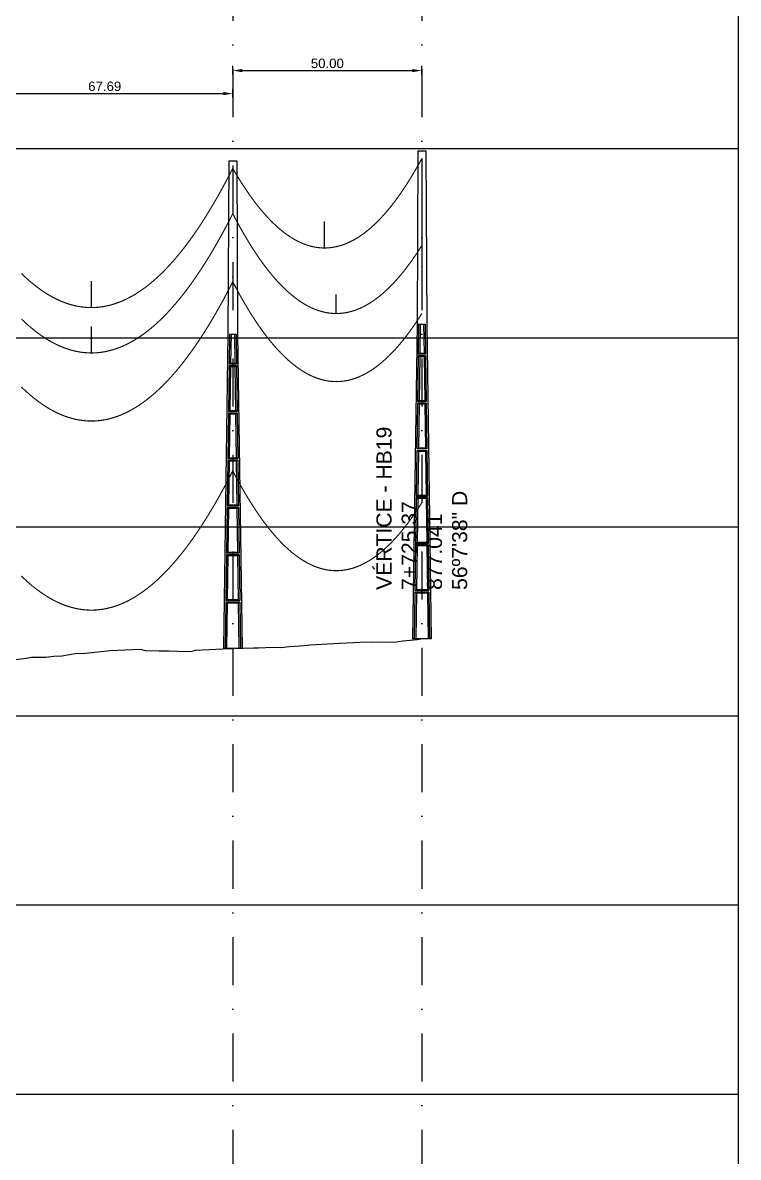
# Model space of a CAD drawing. Header units: metres. Extents: x -121 to 9872, y 3505 to 10721.
# Drawn here: x 7638.6 to 7827.8, y 6110.2 to 6410.3 of the extents above; entities that cross this region are included whole.
import ezdxf

# ---------------------------------------------------------------- set-up
doc = ezdxf.new("R2010")
doc.units = ezdxf.units.M
doc.header["$PDMODE"] = 2
doc.linetypes.add('DASHDOT', pattern=[25.4, 12.7, -6.35, 0, -6.35])
doc.linetypes.add('DASHED', pattern=[0.75, 0.5, -0.25])
for name, color, linetype in [('C-ROAD-PROF', 2, 'DASHED'), ('CON-EOL- FO', 101, 'Continuous'), ('CON-EOL- PROJEÇÃO', 22, 'Continuous'), ('CON-EOL-CA ARBUTUS', 144, 'Continuous'), ('cotas', 7, 'Continuous'), ('GRID', 253, 'Continuous'), ('Perfil - Caixa', 251, 'Continuous'), ('Perfil - Texto Geral', 7, 'Continuous'), ('POSTE DT', 7, 'Continuous')]:
    doc.layers.add(name, color=color, linetype=linetype)
doc.styles.add('Arial', font='arial.ttf')
doc.styles.get("Standard").update_dxf_attribs({"font": 'arial.ttf'})
doc.dimstyles.new('ISO-25', dxfattribs={"dimtxt": 2.5, "dimasz": 2.5, "dimexe": 1.25, "dimexo": 0.625, "dimtad": 1, "dimzin": 1, "dimtxsty": 'Standard', "dimcen": 2.5, "dimaunit": 1, "dimadec": 3, "dimazin": 3, "dimtfac": 1, "dimtmove": 0, "dimatfit": 3, "dimfxlon": 1, "dimarcsym": 0})

# ---------------------------------------------------------------- blocks, each defined once
blk = doc.blocks.new('*U10')
at = {"layer": 'POSTE DT', "extrusion": (0, 1, 0)}
for p, q in [((-3.31, 406.59), (-4.05, 262)), ((-3.31, 406.59), (3.31, 406.59)), ((3.31, 406.59), (4.06, 262)), ((-4.05, 262), (-7.72, 0)), ((-4.05, 262), (-4.05, 262)), ((-2.73, 262), (-3.08, 237.05)), ((-2.73, 262), (2.75, 262)), ((-1.42, 262), (-1.77, 237.57)), ((1.43, 262), (1.77, 237.57)), ((2.75, 262), (3.1, 237.05)), ((4.06, 262), (7.72, 0)), ((3.1, 237.05), (-3.08, 237.05)), ((-3.1, 235.74), (-3.63, 197.65)), ((3.11, 235.73), (-3.1, 235.74)), ((-1.8, 235.21), (-2.32, 198.19)), ((1.8, 235.21), (2.32, 198.19)), ((3.11, 235.73), (3.65, 197.65)), ((-3.65, 196.34), (-4.19, 158.25)), ((-2.35, 195.8), (-2.87, 158.8)), ((2.35, 195.8), (2.87, 158.8)), ((3.66, 196.34), (4.2, 158.25)), ((-4.21, 156.94), (-4.74, 118.85)), ((-2.9, 156.39), (-3.42, 119.41)), ((2.91, 156.39), (3.42, 119.41)), ((4.21, 156.94), (4.75, 118.85)), ((-4.76, 117.54), (-5.29, 79.45)), ((4.77, 117.54), (-4.76, 117.54)), ((4.75, 118.85), (-4.74, 118.85)), ((-3.46, 116.98), (-3.97, 80.02)), ((3.46, 116.98), (3.98, 80.02)), ((4.77, 117.54), (5.3, 79.45)), ((-5.31, 78.14), (-5.85, 40.06)), ((5.32, 78.14), (-5.31, 78.14)), ((5.3, 79.45), (-5.29, 79.45)), ((-4.01, 77.57), (-4.53, 40.63)), ((4.01, 77.57), (4.53, 40.63)), ((5.32, 78.14), (5.85, 40.06)), ((-5.86, 38.74), (-6.41, 0)), ((5.87, 38.74), (-5.86, 38.74)), ((5.85, 40.06), (-5.85, 40.06)), ((-4.56, 38.17), (-5.1, 0)), ((4.56, 38.17), (5.1, 0)), ((5.87, 38.74), (6.41, 0)), ((-6.41, 0), (-7.72, 0)), ((-5.1, 0), (-6.41, 0)), ((5.1, 0), (-5.1, 0)), ((6.41, 0), (5.1, 0)), ((7.72, 0), (6.41, 0))]:
    blk.add_line(p, q, dxfattribs=at)
at = {"layer": 'POSTE DT', "ltscale": 3}
for points in [[(-3.65, 196.34), (3.66, 196.34)], [(-3.63, 197.65), (3.65, 197.65)], [(-4.21, 156.94), (4.21, 156.94)], [(4.2, 158.25), (-4.19, 158.25)]]:
    blk.add_lwpolyline(points, dxfattribs=at)
at = {"layer": 'POSTE DT'}
for points, knots in [([(0.25, 309.94), (0.25, 309.93), (0.25, 309.93), (0.25, 309.92), (0.25, 309.91), (0.25, 309.9), (0.25, 309.89), (0.24, 309.85), (0.22, 309.82), (0.19, 309.77), (0.16, 309.74), (0.11, 309.71), (0.08, 309.7), (0.01, 309.68), (-0.02, 309.68), (-0.08, 309.7), (-0.11, 309.71), (-0.16, 309.74), (-0.18, 309.76), (-0.21, 309.8), (-0.22, 309.82), (-0.24, 309.85), (-0.24, 309.87), (-0.25, 309.89), (-0.25, 309.9), (-0.25, 309.92), (-0.25, 309.92), (-0.25, 309.93), (-0.25, 309.94), (-0.25, 309.95), (-0.25, 309.95), (-0.25, 309.96), (-0.25, 309.97), (-0.24, 310), (-0.23, 310.02), (-0.21, 310.07), (-0.2, 310.09), (-0.15, 310.14), (-0.13, 310.15), (-0.07, 310.18), (-0.03, 310.19), (0.03, 310.19), (0.06, 310.18), (0.12, 310.16), (0.14, 310.14), (0.18, 310.11), (0.2, 310.09), (0.21, 310.06), (0.22, 310.05), (0.23, 310.04), (0.24, 310.01), (0.24, 309.99), (0.25, 309.97), (0.25, 309.96), (0.25, 309.95), (0.25, 309.94), (0.25, 309.94), (0.25, 309.94), (0.25, 309.94)], [-54.728303, -54.728303, -54.728303, -54.728303, -54.309038, -54.309038, -53.647169, -53.647169, -52.532885, -52.532885, -48.86224, -48.86224, -45.282765, -45.282765, -41.52867, -41.52867, -37.867486, -37.867486, -34.454589, -34.454589, -31.301423, -31.301423, -28.48103, -28.48103, -26.961755, -26.961755, -25.7544, -25.7544, -25.136228, -25.136228, -24.64409, -24.64409, -24.094201, -24.094201, -23.191199, -23.191199, -20.494482, -20.494482, -17.342863, -17.342863, -13.645538, -13.645538, -9.835989, -9.835989, -6.296781, -6.296781, -3.005029, -3.005029, 0, 0, 0, 1.527594, 1.527594, 3.697216, 3.697216, 4.489727, 4.489727, 5.01438, 5.01438, 5.095313, 5.095313, 5.095313, 5.095313]), ([(-1.77, 237.57), (-1.99, 237.49), (-2.21, 237.4), (-2.64, 237.22), (-2.86, 237.14), (-3.08, 237.05)], [0, 0, 0, 0, 56.660495, 56.660495, 113.412826, 113.412826, 113.412826, 113.412826]), ([(1.77, 237.57), (1.18, 237.57), (0.59, 237.57), (-0.59, 237.57), (-1.18, 237.57), (-1.77, 237.57)], [0, 0, 0, 0, 67.306894, 67.306894, 134.614447, 134.614447, 134.614447, 134.614447]), ([(3.1, 237.05), (2.87, 237.14), (2.65, 237.23), (2.21, 237.4), (1.99, 237.49), (1.77, 237.57)], [0, 0, 0, 0, 56.738948, 56.738948, 113.38731, 113.38731, 113.38731, 113.38731]), ([(-3.1, 235.74), (-2.88, 235.65), (-2.67, 235.56), (-2.23, 235.39), (-2.02, 235.3), (-1.8, 235.21)], [0.055576, 0.055576, 0.055576, 0.055576, 56.767409, 56.767409, 113.50757, 113.50757, 113.50757, 113.50757]), ([(-1.8, 235.21), (-1.2, 235.21), (-0.6, 235.21), (0.6, 235.21), (1.2, 235.21), (1.8, 235.21)], [0, 0, 0, 0, 68.567797, 68.567797, 137.136247, 137.136247, 137.136247, 137.136247]), ([(1.8, 235.21), (2.02, 235.3), (2.24, 235.38), (2.68, 235.56), (2.89, 235.65), (3.11, 235.73)], [0, 0, 0, 0, 56.845349, 56.845349, 113.599799, 113.599799, 113.599799, 113.599799]), ([(-3.65, 196.34), (-3.43, 196.25), (-3.22, 196.16), (-2.78, 195.98), (-2.57, 195.89), (-2.35, 195.8)], [0.054307, 0.054307, 0.054307, 0.054307, 63.527131, 63.527131, 127.063246, 127.063246, 127.063246, 127.063246]), ([(-2.32, 198.19), (-2.54, 198.1), (-2.76, 198.01), (-3.2, 197.83), (-3.41, 197.74), (-3.63, 197.65)], [0, 0, 0, 0, 63.412073, 63.412073, 126.777421, 126.777421, 126.777421, 126.777421]), ([(-2.35, 195.8), (-1.57, 195.8), (-0.78, 195.8), (0.79, 195.8), (1.57, 195.8), (2.35, 195.8)], [0, 0, 0, 0, 89.585713, 89.585713, 179.17191, 179.17191, 179.17191, 179.17191]), ([(2.32, 198.19), (1.55, 198.19), (0.77, 198.19), (-0.77, 198.19), (-1.55, 198.19), (-2.32, 198.19)], [0, 0, 0, 0, 88.31008, 88.31008, 176.620652, 176.620652, 176.620652, 176.620652]), ([(3.65, 197.65), (3.43, 197.74), (3.2, 197.83), (2.76, 198.01), (2.54, 198.1), (2.32, 198.19)], [0, 0, 0, 0, 63.488119, 63.488119, 126.880939, 126.880939, 126.880939, 126.880939]), ([(2.35, 195.8), (2.57, 195.89), (2.79, 195.98), (3.23, 196.16), (3.45, 196.25), (3.66, 196.34)], [0, 0, 0, 0, 63.60246, 63.60246, 127.109696, 127.109696, 127.109696, 127.109696]), ([(-4.21, 156.94), (-3.99, 156.85), (-3.77, 156.75), (-3.34, 156.57), (-3.12, 156.48), (-2.9, 156.39)], [0.053423, 0.053423, 0.053423, 0.053423, 70.429742, 70.429742, 140.90167, 140.90167, 140.90167, 140.90167]), ([(-2.87, 158.8), (-3.09, 158.71), (-3.31, 158.62), (-3.75, 158.43), (-3.97, 158.34), (-4.19, 158.25)], [0, 0, 0, 0, 70.301707, 70.301707, 140.590947, 140.590947, 140.590947, 140.590947]), ([(-2.9, 156.39), (-1.94, 156.39), (-0.97, 156.39), (0.97, 156.39), (1.94, 156.39), (2.91, 156.39)], [0, 0, 0, 0, 110.60219, 110.60219, 221.20473, 221.20473, 221.20473, 221.20473]), ([(2.87, 158.8), (1.92, 158.8), (0.96, 158.8), (-0.96, 158.8), (-1.91, 158.8), (-2.87, 158.8)], [0, 0, 0, 0, 109.314454, 109.314454, 218.629264, 218.629264, 218.629264, 218.629264]), ([(4.2, 158.25), (3.98, 158.34), (3.76, 158.44), (3.31, 158.62), (3.09, 158.71), (2.87, 158.8)], [0, 0, 0, 0, 70.379198, 70.379198, 140.659718, 140.659718, 140.659718, 140.659718]), ([(2.91, 156.39), (3.12, 156.48), (3.34, 156.57), (3.78, 156.75), (4, 156.85), (4.21, 156.94)], [0, 0, 0, 0, 70.506649, 70.506649, 140.914701, 140.914701, 140.914701, 140.914701]), ([(-4.76, 117.54), (-4.54, 117.45), (-4.32, 117.35), (-3.89, 117.17), (-3.67, 117.07), (-3.46, 116.98)], [0.052784, 0.052784, 0.052784, 0.052784, 77.438432, 77.438432, 154.950301, 154.950301, 154.950301, 154.950301]), ([(-3.42, 119.41), (-3.64, 119.32), (-3.86, 119.23), (-4.3, 119.04), (-4.52, 118.95), (-4.74, 118.85)], [0, 0, 0, 0, 77.299547, 77.299547, 154.618634, 154.618634, 154.618634, 154.618634]), ([(-3.46, 116.98), (-2.3, 116.98), (-1.15, 116.98), (1.15, 116.98), (2.31, 116.98), (3.46, 116.98)], [0, 0, 0, 0, 131.617604, 131.617604, 263.235447, 263.235447, 263.235447, 263.235447]), ([(3.42, 119.41), (2.28, 119.41), (1.14, 119.41), (-1.14, 119.41), (-2.28, 119.41), (-3.42, 119.41)], [0, 0, 0, 0, 130.319901, 130.319901, 260.640046, 260.640046, 260.640046, 260.640046]), ([(4.75, 118.85), (4.53, 118.95), (4.31, 119.04), (3.87, 119.23), (3.64, 119.32), (3.42, 119.41)], [0, 0, 0, 0, 77.381597, 77.381597, 154.66183, 154.66183, 154.66183, 154.66183]), ([(3.46, 116.98), (3.68, 117.07), (3.89, 117.17), (4.33, 117.35), (4.55, 117.45), (4.77, 117.54)], [0, 0, 0, 0, 77.520013, 77.520013, 154.938747, 154.938747, 154.938747, 154.938747]), ([(-5.31, 78.14), (-5.09, 78.05), (-4.88, 77.95), (-4.44, 77.76), (-4.23, 77.67), (-4.01, 77.57)], [0.052308, 0.052308, 0.052308, 0.052308, 84.527725, 84.527725, 169.158824, 169.158824, 169.158824, 169.158824]), ([(-3.97, 80.02), (-4.19, 79.93), (-4.41, 79.83), (-4.85, 79.64), (-5.07, 79.55), (-5.29, 79.45)], [0, 0, 0, 0, 84.379671, 84.379671, 168.809376, 168.809376, 168.809376, 168.809376]), ([(-4.01, 77.57), (-2.67, 77.57), (-1.34, 77.57), (1.34, 77.57), (2.67, 77.57), (4.01, 77.57)], [0, 0, 0, 0, 152.632212, 152.632212, 305.264569, 305.264569, 305.264569, 305.264569]), ([(3.98, 80.02), (2.65, 80.02), (1.33, 80.02), (-1.32, 80.02), (-2.65, 80.02), (-3.97, 80.02)], [0, 0, 0, 0, 151.326157, 151.326157, 302.652465, 302.652465, 302.652465, 302.652465]), ([(5.3, 79.45), (5.08, 79.55), (4.86, 79.64), (4.42, 79.83), (4.2, 79.93), (3.98, 80.02)], [0, 0, 0, 0, 84.46863, 84.46863, 168.833721, 168.833721, 168.833721, 168.833721]), ([(4.01, 77.57), (4.23, 77.67), (4.45, 77.76), (4.88, 77.95), (5.1, 78.05), (5.32, 78.14)], [0, 0, 0, 0, 84.616316, 84.616316, 169.129178, 169.129178, 169.129178, 169.129178]), ([(-5.86, 38.74), (-5.65, 38.65), (-5.43, 38.55), (-5, 38.36), (-4.78, 38.26), (-4.56, 38.17)], [0.026524, 0.026524, 0.026524, 0.026524, 91.679563, 91.679563, 183.466041, 183.466041, 183.466041, 183.466041]), ([(-4.53, 40.63), (-4.75, 40.53), (-4.97, 40.44), (-5.41, 40.25), (-5.63, 40.15), (-5.85, 40.06)], [0, 0, 0, 0, 91.523648, 91.523648, 183.126775, 183.126775, 183.126775, 183.126775]), ([(-4.56, 38.17), (-3.04, 38.17), (-1.52, 38.17), (1.52, 38.17), (3.04, 38.17), (4.56, 38.17)], [0, 0, 0, 0, 173.646192, 173.646192, 347.292451, 347.292451, 347.292451, 347.292451]), ([(4.53, 40.63), (3.02, 40.63), (1.51, 40.63), (-1.51, 40.63), (-3.02, 40.63), (-4.53, 40.63)], [0, 0, 0, 0, 172.33304, 172.33304, 344.666151, 344.666151, 344.666151, 344.666151]), ([(5.85, 40.06), (5.63, 40.15), (5.41, 40.25), (4.97, 40.44), (4.75, 40.53), (4.53, 40.63)], [0, 0, 0, 0, 91.621326, 91.621326, 183.137324, 183.137324, 183.137324, 183.137324]), ([(4.56, 38.17), (4.78, 38.26), (5, 38.36), (5.43, 38.55), (5.65, 38.65), (5.87, 38.74)], [0, 0, 0, 0, 91.776928, 91.776928, 183.448614, 183.448614, 183.448614, 183.448614])]:
    blk.add_open_spline(points, degree=3, knots=knots, dxfattribs=at)
blk = doc.blocks.new('*D407')
at = {"layer": 'cotas', "color": 0, "lineweight": -2, "transparency": 16777216}
for p, q in [((7626.49, 6390.51), (7626.49, 6392.76)), ((7628.99, 6391.51), (7691.68, 6391.51)), ((7694.18, 6390.51), (7694.18, 6392.76))]:
    blk.add_line(p, q, dxfattribs=at)
at = {"layer": 'cotas', "color": 0, "transparency": 16777216}
for points in [[(7628.99, 6391.93), (7628.99, 6391.1), (7626.49, 6391.51)], [(7691.68, 6391.93), (7691.68, 6391.1), (7694.18, 6391.51)]]:
    blk.add_solid(points, dxfattribs=at)
at = {"layer": 'Defpoints', "color": 0, "transparency": 16777216}
for p in [(7694.18, 6391.51), (7694.18, 6373.76), (7626.49, 6361.13)]:
    blk.add_point(p, dxfattribs=at)
at = {"layer": 'cotas', "color": 0, "transparency": 16777216, "insert": (7660.33, 6393.42), "char_height": 2.5, "attachment_point": 5}
blk.add_mtext('67.69', dxfattribs=at)
blk = doc.blocks.new('*D408')
at = {"layer": 'cotas', "color": 0, "lineweight": -2, "transparency": 16777216}
for p, q in [((7694.18, 6396.6), (7694.18, 6398.85)), ((7696.68, 6397.6), (7741.68, 6397.6)), ((7744.18, 6396.6), (7744.18, 6398.85))]:
    blk.add_line(p, q, dxfattribs=at)
at = {"layer": 'cotas', "color": 0, "transparency": 16777216}
for points in [[(7696.68, 6398.01), (7696.68, 6397.18), (7694.18, 6397.6)], [(7741.68, 6398.01), (7741.68, 6397.18), (7744.18, 6397.6)]]:
    blk.add_solid(points, dxfattribs=at)
at = {"layer": 'Defpoints', "color": 0, "transparency": 16777216}
for p in [(7744.18, 6397.6), (7744.18, 6376.38), (7694.18, 6373.76)]:
    blk.add_point(p, dxfattribs=at)
at = {"layer": 'cotas', "color": 0, "transparency": 16777216, "insert": (7719.18, 6399.5), "char_height": 2.5, "attachment_point": 5}
blk.add_mtext('50.00', dxfattribs=at)

msp = doc.modelspace()

# ---------------------------------------------------------------- linework, layer by layer
for points in [[(7744.179, 6374.383), (7744.179, 6363.883)], [(7744.179, 6363.883), (7744.179, 6351.383)], [(7744.179, 6351.383), (7744.179, 6340.883)]]:
    msp.add_lwpolyline(points)
at = {"layer": 'C-ROAD-PROF', "color": 0, "linetype": 'Continuous', "lineweight": -3}
msp.add_lwpolyline([(7632.152, 6241.348), (7639.633, 6242.223), (7640.94, 6242.508), (7644.798, 6242.527), (7646.891, 6242.719), (7648.966, 6242.883), (7653.06, 6243.546), (7654.369, 6243.483), (7661.782, 6244.247), (7669.723, 6244.603), (7671.062, 6244.228), (7674.739, 6244.204), (7677.165, 6244.136), (7679.602, 6244.122), (7683.049, 6244.027), (7684.345, 6244.354), (7691.594, 6244.654), (7699.637, 6244.975), (7700.95, 6244.925), (7704.667, 6245.098), (7706.915, 6245.065), (7709.189, 6245.328), (7713.097, 6245.545), (7714.546, 6245.735), (7722.386, 6246.18), (7729.652, 6246.569), (7730.991, 6246.476), (7734.548, 6246.548), (7736.84, 6246.486), (7739.113, 6246.807), (7743.032, 6247.161), (7744.254, 6247.398), (7744.629, 6247.454)], dxfattribs=at)
at = {"layer": 'CON-EOL- FO', "const_width": 0.3}
for points in [[(7638.273, 6313.962), (7638.61, 6313.637), (7638.947, 6313.317), (7639.283, 6313.004), (7639.62, 6312.696), (7639.957, 6312.395), (7640.294, 6312.099), (7640.631, 6311.81), (7640.967, 6311.526), (7641.304, 6311.249), (7641.641, 6310.977), (7641.978, 6310.712), (7642.314, 6310.452), (7642.651, 6310.198), (7642.988, 6309.951), (7643.325, 6309.709), (7643.661, 6309.473), (7643.998, 6309.243), (7644.335, 6309.02), (7644.672, 6308.802), (7645.008, 6308.59), (7645.345, 6308.384), (7645.682, 6308.184), (7646.019, 6307.99), (7646.356, 6307.802), (7646.692, 6307.62), (7647.029, 6307.444), (7647.366, 6307.274), (7647.703, 6307.11), (7648.039, 6306.952), (7648.376, 6306.8), (7648.713, 6306.654), (7649.05, 6306.514), (7649.386, 6306.379), (7649.723, 6306.251), (7650.06, 6306.129), (7650.397, 6306.012), (7650.733, 6305.902), (7651.07, 6305.798), (7651.407, 6305.699), (7651.744, 6305.607), (7652.081, 6305.52), (7652.417, 6305.439), (7652.754, 6305.365), (7653.091, 6305.296), (7653.428, 6305.233), (7653.764, 6305.177), (7654.101, 6305.126), (7654.438, 6305.081), (7654.775, 6305.042), (7655.111, 6305.009), (7655.448, 6304.982), (7655.785, 6304.961), (7656.122, 6304.946), (7656.459, 6304.937), (7656.795, 6304.934), (7657.132, 6304.937), (7657.469, 6304.946), (7657.806, 6304.961), (7658.142, 6304.981), (7658.479, 6305.008), (7658.816, 6305.041), (7659.153, 6305.079), (7659.489, 6305.124), (7659.826, 6305.175), (7660.163, 6305.231), (7660.5, 6305.293), (7660.836, 6305.362), (7661.173, 6305.436), (7661.51, 6305.517), (7661.847, 6305.603), (7662.184, 6305.695), (7662.52, 6305.793), (7662.857, 6305.898), (7663.194, 6306.008), (7663.531, 6306.124), (7663.867, 6306.246), (7664.204, 6306.374), (7664.541, 6306.508), (7664.878, 6306.648), (7665.214, 6306.794), (7665.551, 6306.946), (7665.888, 6307.104), (7666.225, 6307.267), (7666.562, 6307.437), (7666.898, 6307.613), (7667.235, 6307.795), (7667.572, 6307.982), (7667.909, 6308.176), (7668.245, 6308.376), (7668.582, 6308.581), (7668.919, 6308.793), (7669.256, 6309.011), (7669.592, 6309.234), (7669.929, 6309.464), (7670.266, 6309.699), (7670.603, 6309.94), (7670.939, 6310.188), (7671.276, 6310.441), (7671.613, 6310.701), (7671.95, 6310.966), (7672.287, 6311.237), (7672.623, 6311.515), (7672.96, 6311.798), (7673.297, 6312.087), (7673.634, 6312.383), (7673.97, 6312.684), (7674.307, 6312.991), (7674.644, 6313.304), (7674.981, 6313.623), (7675.317, 6313.949), (7675.654, 6314.28), (7675.991, 6314.617), (7676.328, 6314.96), (7676.664, 6315.309), (7677.001, 6315.664), (7677.338, 6316.025), (7677.675, 6316.393), (7678.012, 6316.766), (7678.348, 6317.145), (7678.685, 6317.53), (7679.022, 6317.921), (7679.359, 6318.318), (7679.695, 6318.721), (7680.032, 6319.13), (7680.369, 6319.545), (7680.706, 6319.967), (7681.042, 6320.394), (7681.379, 6320.827), (7681.716, 6321.266), (7682.053, 6321.711), (7682.39, 6322.162), (7682.726, 6322.619), (7683.063, 6323.083), (7683.4, 6323.552), (7683.737, 6324.027), (7684.073, 6324.508), (7684.41, 6324.996), (7684.747, 6325.489), (7685.084, 6325.988), (7685.42, 6326.494), (7685.757, 6327.005), (7686.094, 6327.522), (7686.431, 6328.046), (7686.767, 6328.575), (7687.104, 6329.111), (7687.441, 6329.652), (7687.778, 6330.2), (7688.115, 6330.753), (7688.451, 6331.313), (7688.788, 6331.879), (7689.125, 6332.451), (7689.462, 6333.028), (7689.798, 6333.612), (7690.135, 6334.202), (7690.472, 6334.798), (7690.809, 6335.4), (7691.145, 6336.008), (7691.482, 6336.622), (7691.819, 6337.242), (7692.156, 6337.868), (7692.492, 6338.501), (7692.829, 6339.139), (7693.166, 6339.784), (7693.503, 6340.434), (7693.84, 6341.091), (7694.176, 6341.753)], [(7744.179, 6333.383), (7743.199, 6331.852), (7742.218, 6330.389), (7741.238, 6328.995), (7740.258, 6327.668), (7739.277, 6326.41), (7738.297, 6325.22), (7737.316, 6324.098), (7736.336, 6323.043), (7735.355, 6322.057), (7734.375, 6321.139), (7733.394, 6320.288), (7732.414, 6319.505), (7731.433, 6318.79), (7730.453, 6318.142), (7729.473, 6317.562), (7728.492, 6317.05), (7727.512, 6316.605), (7726.531, 6316.228), (7725.551, 6315.919), (7724.57, 6315.677), (7723.59, 6315.503), (7722.609, 6315.396), (7721.629, 6315.356), (7720.649, 6315.385), (7719.668, 6315.48), (7718.688, 6315.644), (7717.707, 6315.874), (7716.727, 6316.173), (7715.746, 6316.539), (7714.766, 6316.972), (7713.785, 6317.473), (7712.805, 6318.042), (7711.824, 6318.679), (7710.844, 6319.383), (7709.864, 6320.155), (7708.883, 6320.994), (7707.903, 6321.901), (7706.922, 6322.877), (7705.942, 6323.92), (7704.961, 6325.031), (7703.981, 6326.21), (7703, 6327.457), (7702.02, 6328.772), (7701.039, 6330.155), (7700.059, 6331.607), (7699.079, 6333.127), (7698.098, 6334.715), (7697.118, 6336.372), (7696.137, 6338.097), (7695.157, 6339.891), (7694.176, 6341.753)]]:
    msp.add_lwpolyline(points, dxfattribs=at)
at = {"layer": 'CON-EOL- PROJEÇÃO', "lineweight": 30, "const_width": 0.3}
for points in [[(7638.273, 6263.962), (7638.61, 6263.637), (7638.947, 6263.317), (7639.283, 6263.004), (7639.62, 6262.696), (7639.957, 6262.395), (7640.294, 6262.099), (7640.631, 6261.81), (7640.967, 6261.526), (7641.304, 6261.249), (7641.641, 6260.977), (7641.978, 6260.712), (7642.314, 6260.452), (7642.651, 6260.198), (7642.988, 6259.951), (7643.325, 6259.709), (7643.661, 6259.473), (7643.998, 6259.243), (7644.335, 6259.02), (7644.672, 6258.802), (7645.008, 6258.59), (7645.345, 6258.384), (7645.682, 6258.184), (7646.019, 6257.99), (7646.356, 6257.802), (7646.692, 6257.62), (7647.029, 6257.444), (7647.366, 6257.274), (7647.703, 6257.11), (7648.039, 6256.952), (7648.376, 6256.8), (7648.713, 6256.654), (7649.05, 6256.514), (7649.386, 6256.379), (7649.723, 6256.251), (7650.06, 6256.129), (7650.397, 6256.012), (7650.733, 6255.902), (7651.07, 6255.798), (7651.407, 6255.699), (7651.744, 6255.607), (7652.081, 6255.52), (7652.417, 6255.439), (7652.754, 6255.365), (7653.091, 6255.296), (7653.428, 6255.233), (7653.764, 6255.177), (7654.101, 6255.126), (7654.438, 6255.081), (7654.775, 6255.042), (7655.111, 6255.009), (7655.448, 6254.982), (7655.785, 6254.961), (7656.122, 6254.946), (7656.459, 6254.937), (7656.795, 6254.934), (7657.132, 6254.937), (7657.469, 6254.946), (7657.806, 6254.961), (7658.142, 6254.981), (7658.479, 6255.008), (7658.816, 6255.041), (7659.153, 6255.079), (7659.489, 6255.124), (7659.826, 6255.175), (7660.163, 6255.231), (7660.5, 6255.293), (7660.836, 6255.362), (7661.173, 6255.436), (7661.51, 6255.517), (7661.847, 6255.603), (7662.184, 6255.695), (7662.52, 6255.793), (7662.857, 6255.898), (7663.194, 6256.008), (7663.531, 6256.124), (7663.867, 6256.246), (7664.204, 6256.374), (7664.541, 6256.508), (7664.878, 6256.648), (7665.214, 6256.794), (7665.551, 6256.946), (7665.888, 6257.104), (7666.225, 6257.267), (7666.562, 6257.437), (7666.898, 6257.613), (7667.235, 6257.795), (7667.572, 6257.982), (7667.909, 6258.176), (7668.245, 6258.376), (7668.582, 6258.581), (7668.919, 6258.793), (7669.256, 6259.011), (7669.592, 6259.234), (7669.929, 6259.464), (7670.266, 6259.699), (7670.603, 6259.94), (7670.939, 6260.188), (7671.276, 6260.441), (7671.613, 6260.701), (7671.95, 6260.966), (7672.287, 6261.237), (7672.623, 6261.515), (7672.96, 6261.798), (7673.297, 6262.087), (7673.634, 6262.383), (7673.97, 6262.684), (7674.307, 6262.991), (7674.644, 6263.304), (7674.981, 6263.623), (7675.317, 6263.949), (7675.654, 6264.28), (7675.991, 6264.617), (7676.328, 6264.96), (7676.664, 6265.309), (7677.001, 6265.664), (7677.338, 6266.025), (7677.675, 6266.393), (7678.012, 6266.766), (7678.348, 6267.145), (7678.685, 6267.53), (7679.022, 6267.921), (7679.359, 6268.318), (7679.695, 6268.721), (7680.032, 6269.13), (7680.369, 6269.545), (7680.706, 6269.967), (7681.042, 6270.394), (7681.379, 6270.827), (7681.716, 6271.266), (7682.053, 6271.711), (7682.39, 6272.162), (7682.726, 6272.619), (7683.063, 6273.083), (7683.4, 6273.552), (7683.737, 6274.027), (7684.073, 6274.508), (7684.41, 6274.996), (7684.747, 6275.489), (7685.084, 6275.988), (7685.42, 6276.494), (7685.757, 6277.005), (7686.094, 6277.522), (7686.431, 6278.046), (7686.767, 6278.575), (7687.104, 6279.111), (7687.441, 6279.652), (7687.778, 6280.2), (7688.115, 6280.753), (7688.451, 6281.313), (7688.788, 6281.879), (7689.125, 6282.451), (7689.462, 6283.028), (7689.798, 6283.612), (7690.135, 6284.202), (7690.472, 6284.798), (7690.809, 6285.4), (7691.145, 6286.008), (7691.482, 6286.622), (7691.819, 6287.242), (7692.156, 6287.868), (7692.492, 6288.501), (7692.829, 6289.139), (7693.166, 6289.784), (7693.503, 6290.434), (7693.84, 6291.091), (7694.176, 6291.753)], [(7744.179, 6283.383), (7743.199, 6281.852), (7742.218, 6280.389), (7741.238, 6278.995), (7740.258, 6277.668), (7739.277, 6276.41), (7738.297, 6275.22), (7737.316, 6274.098), (7736.336, 6273.043), (7735.355, 6272.057), (7734.375, 6271.139), (7733.394, 6270.288), (7732.414, 6269.505), (7731.433, 6268.79), (7730.453, 6268.142), (7729.473, 6267.562), (7728.492, 6267.05), (7727.512, 6266.605), (7726.531, 6266.228), (7725.551, 6265.919), (7724.57, 6265.677), (7723.59, 6265.503), (7722.609, 6265.396), (7721.629, 6265.356), (7720.649, 6265.385), (7719.668, 6265.48), (7718.688, 6265.644), (7717.707, 6265.874), (7716.727, 6266.173), (7715.746, 6266.539), (7714.766, 6266.972), (7713.785, 6267.473), (7712.805, 6268.042), (7711.824, 6268.679), (7710.844, 6269.383), (7709.864, 6270.155), (7708.883, 6270.994), (7707.903, 6271.901), (7706.922, 6272.877), (7705.942, 6273.92), (7704.961, 6275.031), (7703.981, 6276.21), (7703, 6277.457), (7702.02, 6278.772), (7701.039, 6280.155), (7700.059, 6281.607), (7699.079, 6283.127), (7698.098, 6284.715), (7697.118, 6286.372), (7696.137, 6288.097), (7695.157, 6289.891), (7694.176, 6291.753)]]:
    msp.add_lwpolyline(points, dxfattribs=at)
at = {"layer": 'CON-EOL-CA ARBUTUS'}
for p, q in [((7718.443, 6350.692), (7718.443, 6357.692)), ((7656.802, 6334.934), (7656.802, 6341.934)), ((7721.548, 6333.356), (7721.548, 6338.356)), ((7656.802, 6322.934), (7656.802, 6329.934))]:
    msp.add_line(p, q, dxfattribs=at)
at = {"layer": 'CON-EOL-CA ARBUTUS', "const_width": 0.3}
for points in [[(7694.176, 6371.753), (7694.425, 6371.323), (7694.674, 6370.896), (7694.923, 6370.475), (7695.171, 6370.057), (7695.42, 6369.645), (7695.669, 6369.237), (7695.918, 6368.833), (7696.166, 6368.433), (7696.415, 6368.039), (7696.664, 6367.648), (7696.913, 6367.262), (7697.161, 6366.881), (7697.41, 6366.504), (7697.659, 6366.132), (7697.908, 6365.763), (7698.156, 6365.4), (7698.405, 6365.041), (7698.654, 6364.686), (7698.903, 6364.336), (7699.151, 6363.99), (7699.4, 6363.649), (7699.649, 6363.312), (7699.898, 6362.98), (7700.146, 6362.652), (7700.395, 6362.329), (7700.644, 6362.01), (7700.893, 6361.695), (7701.142, 6361.385), (7701.39, 6361.079), (7701.639, 6360.778), (7701.888, 6360.481), (7702.137, 6360.189), (7702.385, 6359.901), (7702.634, 6359.618), (7702.883, 6359.339), (7703.132, 6359.064), (7703.38, 6358.794), (7703.629, 6358.528), (7703.878, 6358.267), (7704.127, 6358.01), (7704.375, 6357.758), (7704.624, 6357.51), (7704.873, 6357.267), (7705.122, 6357.028), (7705.37, 6356.793), (7705.619, 6356.563), (7705.868, 6356.337), (7706.117, 6356.116), (7706.365, 6355.899), (7706.614, 6355.687), (7706.863, 6355.479), (7707.112, 6355.275), (7707.36, 6355.076), (7707.609, 6354.881), (7707.858, 6354.691), (7708.107, 6354.505), (7708.355, 6354.324), (7708.604, 6354.147), (7708.853, 6353.974), (7709.102, 6353.806), (7709.35, 6353.642), (7709.599, 6353.483), (7709.848, 6353.328), (7710.097, 6353.178), (7710.345, 6353.032), (7710.594, 6352.89), (7710.843, 6352.753), (7711.092, 6352.62), (7711.341, 6352.492), (7711.589, 6352.368), (7711.838, 6352.249), (7712.087, 6352.134), (7712.336, 6352.023), (7712.584, 6351.917), (7712.833, 6351.815), (7713.082, 6351.717), (7713.331, 6351.624), (7713.579, 6351.536), (7713.828, 6351.452), (7714.077, 6351.372), (7714.326, 6351.297), (7714.574, 6351.226), (7714.823, 6351.159), (7715.072, 6351.097), (7715.321, 6351.04), (7715.569, 6350.987), (7715.818, 6350.938), (7716.067, 6350.893), (7716.316, 6350.853), (7716.564, 6350.818), (7716.813, 6350.787), (7717.062, 6350.76), (7717.311, 6350.738), (7717.559, 6350.72), (7717.808, 6350.706), (7718.057, 6350.697), (7718.306, 6350.693), (7718.554, 6350.692), (7718.803, 6350.697), (7719.052, 6350.705), (7719.301, 6350.718), (7719.549, 6350.736), (7719.798, 6350.757), (7720.047, 6350.784), (7720.296, 6350.814), (7720.544, 6350.849), (7720.793, 6350.889), (7721.042, 6350.933), (7721.291, 6350.981), (7721.54, 6351.034), (7721.788, 6351.091), (7722.037, 6351.153), (7722.286, 6351.219), (7722.535, 6351.289), (7722.783, 6351.364), (7723.032, 6351.443), (7723.281, 6351.527), (7723.53, 6351.615), (7723.778, 6351.708), (7724.027, 6351.804), (7724.276, 6351.906), (7724.525, 6352.012), (7724.773, 6352.122), (7725.022, 6352.236), (7725.271, 6352.355), (7725.52, 6352.479), (7725.768, 6352.607), (7726.017, 6352.739), (7726.266, 6352.876), (7726.515, 6353.017), (7726.763, 6353.162), (7727.012, 6353.312), (7727.261, 6353.467), (7727.51, 6353.626), (7727.758, 6353.789), (7728.007, 6353.957), (7728.256, 6354.129), (7728.505, 6354.305), (7728.753, 6354.486), (7729.002, 6354.672), (7729.251, 6354.861), (7729.5, 6355.056), (7729.748, 6355.254), (7729.997, 6355.457), (7730.246, 6355.665), (7730.495, 6355.877), (7730.743, 6356.093), (7730.992, 6356.314), (7731.241, 6356.539), (7731.49, 6356.769), (7731.739, 6357.003), (7731.987, 6357.242), (7732.236, 6357.485), (7732.485, 6357.732), (7732.734, 6357.984), (7732.982, 6358.24), (7733.231, 6358.501), (7733.48, 6358.766), (7733.729, 6359.036), (7733.977, 6359.31), (7734.226, 6359.588), (7734.475, 6359.871), (7734.724, 6360.159), (7734.972, 6360.451), (7735.221, 6360.747), (7735.47, 6361.048), (7735.719, 6361.353), (7735.967, 6361.662), (7736.216, 6361.976), (7736.465, 6362.295), (7736.714, 6362.618), (7736.962, 6362.945), (7737.211, 6363.277), (7737.46, 6363.614), (7737.709, 6363.954), (7737.957, 6364.3), (7738.206, 6364.649), (7738.455, 6365.004), (7738.704, 6365.362), (7738.952, 6365.725), (7739.201, 6366.093), (7739.45, 6366.465), (7739.699, 6366.841), (7739.947, 6367.222), (7740.196, 6367.608), (7740.445, 6367.998), (7740.694, 6368.392), (7740.942, 6368.791), (7741.191, 6369.194), (7741.44, 6369.602), (7741.689, 6370.014), (7741.938, 6370.431), (7742.186, 6370.852), (7742.435, 6371.278), (7742.684, 6371.708), (7742.933, 6372.143), (7743.181, 6372.582), (7743.43, 6373.025), (7743.679, 6373.473), (7743.928, 6373.926), (7744.176, 6374.383)], [(7638.273, 6343.962), (7638.61, 6343.637), (7638.947, 6343.317), (7639.283, 6343.004), (7639.62, 6342.696), (7639.957, 6342.395), (7640.294, 6342.099), (7640.631, 6341.81), (7640.967, 6341.526), (7641.304, 6341.249), (7641.641, 6340.977), (7641.978, 6340.712), (7642.314, 6340.452), (7642.651, 6340.198), (7642.988, 6339.951), (7643.325, 6339.709), (7643.661, 6339.473), (7643.998, 6339.243), (7644.335, 6339.02), (7644.672, 6338.802), (7645.008, 6338.59), (7645.345, 6338.384), (7645.682, 6338.184), (7646.019, 6337.99), (7646.356, 6337.802), (7646.692, 6337.62), (7647.029, 6337.444), (7647.366, 6337.274), (7647.703, 6337.11), (7648.039, 6336.952), (7648.376, 6336.8), (7648.713, 6336.654), (7649.05, 6336.514), (7649.386, 6336.379), (7649.723, 6336.251), (7650.06, 6336.129), (7650.397, 6336.012), (7650.733, 6335.902), (7651.07, 6335.798), (7651.407, 6335.699), (7651.744, 6335.607), (7652.081, 6335.52), (7652.417, 6335.439), (7652.754, 6335.365), (7653.091, 6335.296), (7653.428, 6335.233), (7653.764, 6335.177), (7654.101, 6335.126), (7654.438, 6335.081), (7654.775, 6335.042), (7655.111, 6335.009), (7655.448, 6334.982), (7655.785, 6334.961), (7656.122, 6334.946), (7656.459, 6334.937), (7656.795, 6334.934), (7657.132, 6334.937), (7657.469, 6334.946), (7657.806, 6334.961), (7658.142, 6334.981), (7658.479, 6335.008), (7658.816, 6335.041), (7659.153, 6335.079), (7659.489, 6335.124), (7659.826, 6335.175), (7660.163, 6335.231), (7660.5, 6335.293), (7660.836, 6335.362), (7661.173, 6335.436), (7661.51, 6335.517), (7661.847, 6335.603), (7662.184, 6335.695), (7662.52, 6335.793), (7662.857, 6335.898), (7663.194, 6336.008), (7663.531, 6336.124), (7663.867, 6336.246), (7664.204, 6336.374), (7664.541, 6336.508), (7664.878, 6336.648), (7665.214, 6336.794), (7665.551, 6336.946), (7665.888, 6337.104), (7666.225, 6337.267), (7666.562, 6337.437), (7666.898, 6337.613), (7667.235, 6337.795), (7667.572, 6337.982), (7667.909, 6338.176), (7668.245, 6338.376), (7668.582, 6338.581), (7668.919, 6338.793), (7669.256, 6339.011), (7669.592, 6339.234), (7669.929, 6339.464), (7670.266, 6339.699), (7670.603, 6339.94), (7670.939, 6340.188), (7671.276, 6340.441), (7671.613, 6340.701), (7671.95, 6340.966), (7672.287, 6341.237), (7672.623, 6341.515), (7672.96, 6341.798), (7673.297, 6342.087), (7673.634, 6342.383), (7673.97, 6342.684), (7674.307, 6342.991), (7674.644, 6343.304), (7674.981, 6343.623), (7675.317, 6343.949), (7675.654, 6344.28), (7675.991, 6344.617), (7676.328, 6344.96), (7676.664, 6345.309), (7677.001, 6345.664), (7677.338, 6346.025), (7677.675, 6346.393), (7678.012, 6346.766), (7678.348, 6347.145), (7678.685, 6347.53), (7679.022, 6347.921), (7679.359, 6348.318), (7679.695, 6348.721), (7680.032, 6349.13), (7680.369, 6349.545), (7680.706, 6349.967), (7681.042, 6350.394), (7681.379, 6350.827), (7681.716, 6351.266), (7682.053, 6351.711), (7682.39, 6352.162), (7682.726, 6352.619), (7683.063, 6353.083), (7683.4, 6353.552), (7683.737, 6354.027), (7684.073, 6354.508), (7684.41, 6354.996), (7684.747, 6355.489), (7685.084, 6355.988), (7685.42, 6356.494), (7685.757, 6357.005), (7686.094, 6357.522), (7686.431, 6358.046), (7686.767, 6358.575), (7687.104, 6359.111), (7687.441, 6359.652), (7687.778, 6360.2), (7688.115, 6360.753), (7688.451, 6361.313), (7688.788, 6361.879), (7689.125, 6362.451), (7689.462, 6363.028), (7689.798, 6363.612), (7690.135, 6364.202), (7690.472, 6364.798), (7690.809, 6365.4), (7691.145, 6366.008), (7691.482, 6366.622), (7691.819, 6367.242), (7692.156, 6367.868), (7692.492, 6368.501), (7692.829, 6369.139), (7693.166, 6369.784), (7693.503, 6370.434), (7693.84, 6371.091), (7694.176, 6371.753)], [(7638.273, 6331.962), (7638.61, 6331.637), (7638.947, 6331.317), (7639.283, 6331.004), (7639.62, 6330.696), (7639.957, 6330.395), (7640.294, 6330.099), (7640.631, 6329.81), (7640.967, 6329.526), (7641.304, 6329.249), (7641.641, 6328.977), (7641.978, 6328.712), (7642.314, 6328.452), (7642.651, 6328.198), (7642.988, 6327.951), (7643.325, 6327.709), (7643.661, 6327.473), (7643.998, 6327.243), (7644.335, 6327.02), (7644.672, 6326.802), (7645.008, 6326.59), (7645.345, 6326.384), (7645.682, 6326.184), (7646.019, 6325.99), (7646.356, 6325.802), (7646.692, 6325.62), (7647.029, 6325.444), (7647.366, 6325.274), (7647.703, 6325.11), (7648.039, 6324.952), (7648.376, 6324.8), (7648.713, 6324.654), (7649.05, 6324.514), (7649.386, 6324.379), (7649.723, 6324.251), (7650.06, 6324.129), (7650.397, 6324.012), (7650.733, 6323.902), (7651.07, 6323.798), (7651.407, 6323.699), (7651.744, 6323.607), (7652.081, 6323.52), (7652.417, 6323.439), (7652.754, 6323.365), (7653.091, 6323.296), (7653.428, 6323.233), (7653.764, 6323.177), (7654.101, 6323.126), (7654.438, 6323.081), (7654.775, 6323.042), (7655.111, 6323.009), (7655.448, 6322.982), (7655.785, 6322.961), (7656.122, 6322.946), (7656.459, 6322.937), (7656.795, 6322.934), (7657.132, 6322.937), (7657.469, 6322.946), (7657.806, 6322.961), (7658.142, 6322.981), (7658.479, 6323.008), (7658.816, 6323.041), (7659.153, 6323.079), (7659.489, 6323.124), (7659.826, 6323.175), (7660.163, 6323.231), (7660.5, 6323.293), (7660.836, 6323.362), (7661.173, 6323.436), (7661.51, 6323.517), (7661.847, 6323.603), (7662.184, 6323.695), (7662.52, 6323.793), (7662.857, 6323.898), (7663.194, 6324.008), (7663.531, 6324.124), (7663.867, 6324.246), (7664.204, 6324.374), (7664.541, 6324.508), (7664.878, 6324.648), (7665.214, 6324.794), (7665.551, 6324.946), (7665.888, 6325.104), (7666.225, 6325.267), (7666.562, 6325.437), (7666.898, 6325.613), (7667.235, 6325.795), (7667.572, 6325.982), (7667.909, 6326.176), (7668.245, 6326.376), (7668.582, 6326.581), (7668.919, 6326.793), (7669.256, 6327.011), (7669.592, 6327.234), (7669.929, 6327.464), (7670.266, 6327.699), (7670.603, 6327.94), (7670.939, 6328.188), (7671.276, 6328.441), (7671.613, 6328.701), (7671.95, 6328.966), (7672.287, 6329.237), (7672.623, 6329.515), (7672.96, 6329.798), (7673.297, 6330.087), (7673.634, 6330.383), (7673.97, 6330.684), (7674.307, 6330.991), (7674.644, 6331.304), (7674.981, 6331.623), (7675.317, 6331.949), (7675.654, 6332.28), (7675.991, 6332.617), (7676.328, 6332.96), (7676.664, 6333.309), (7677.001, 6333.664), (7677.338, 6334.025), (7677.675, 6334.393), (7678.012, 6334.766), (7678.348, 6335.145), (7678.685, 6335.53), (7679.022, 6335.921), (7679.359, 6336.318), (7679.695, 6336.721), (7680.032, 6337.13), (7680.369, 6337.545), (7680.706, 6337.967), (7681.042, 6338.394), (7681.379, 6338.827), (7681.716, 6339.266), (7682.053, 6339.711), (7682.39, 6340.162), (7682.726, 6340.619), (7683.063, 6341.083), (7683.4, 6341.552), (7683.737, 6342.027), (7684.073, 6342.508), (7684.41, 6342.996), (7684.747, 6343.489), (7685.084, 6343.988), (7685.42, 6344.494), (7685.757, 6345.005), (7686.094, 6345.522), (7686.431, 6346.046), (7686.767, 6346.575), (7687.104, 6347.111), (7687.441, 6347.652), (7687.778, 6348.2), (7688.115, 6348.753), (7688.451, 6349.313), (7688.788, 6349.879), (7689.125, 6350.451), (7689.462, 6351.028), (7689.798, 6351.612), (7690.135, 6352.202), (7690.472, 6352.798), (7690.809, 6353.4), (7691.145, 6354.008), (7691.482, 6354.622), (7691.819, 6355.242), (7692.156, 6355.868), (7692.492, 6356.501), (7692.829, 6357.139), (7693.166, 6357.784), (7693.503, 6358.434), (7693.84, 6359.091), (7694.176, 6359.753)], [(7744.179, 6351.383), (7743.199, 6349.852), (7742.218, 6348.389), (7741.238, 6346.995), (7740.258, 6345.668), (7739.277, 6344.41), (7738.297, 6343.22), (7737.316, 6342.098), (7736.336, 6341.043), (7735.355, 6340.057), (7734.375, 6339.139), (7733.394, 6338.288), (7732.414, 6337.505), (7731.433, 6336.79), (7730.453, 6336.142), (7729.473, 6335.562), (7728.492, 6335.05), (7727.512, 6334.605), (7726.531, 6334.228), (7725.551, 6333.919), (7724.57, 6333.677), (7723.59, 6333.503), (7722.609, 6333.396), (7721.629, 6333.356), (7720.649, 6333.385), (7719.668, 6333.48), (7718.688, 6333.644), (7717.707, 6333.874), (7716.727, 6334.173), (7715.746, 6334.539), (7714.766, 6334.972), (7713.785, 6335.473), (7712.805, 6336.042), (7711.824, 6336.679), (7710.844, 6337.383), (7709.864, 6338.155), (7708.883, 6338.994), (7707.903, 6339.901), (7706.922, 6340.877), (7705.942, 6341.92), (7704.961, 6343.031), (7703.981, 6344.21), (7703, 6345.457), (7702.02, 6346.772), (7701.039, 6348.155), (7700.059, 6349.607), (7699.079, 6351.127), (7698.098, 6352.715), (7697.118, 6354.372), (7696.137, 6356.097), (7695.157, 6357.891), (7694.176, 6359.753)]]:
    msp.add_lwpolyline(points, dxfattribs=at)
at = {"layer": 'GRID', "linetype": 'DASHDOT'}
for p, q in [((7694.176, 7876.973), (7694.176, 5510.205)), ((7744.176, 7876.973), (7744.176, 5510.205))]:
    msp.add_line(p, q, dxfattribs=at)
at = {"layer": 'GRID'}
for points in [[(-30.298, 5560.205), (-30.298, 7876.973), (7827.812, 7876.973), (7827.812, 5560.205), (-30.298, 5560.205)], [(-30.298, 6376.973), (7827.812, 6376.973)], [(-30.298, 6326.973), (7827.812, 6326.973)], [(-30.298, 6276.973), (7827.812, 6276.973)], [(-30.298, 6226.973), (7827.812, 6226.973)], [(-30.298, 6176.973), (7827.812, 6176.973)]]:
    msp.add_lwpolyline(points, dxfattribs=at)
at = {"layer": 'Perfil - Caixa'}
msp.add_lwpolyline([(-30.298, 6126.973), (7827.812, 6126.973)], dxfattribs=at)

# ---------------------------------------------------------------- block references
at = {"layer": 'POSTE DT', "xscale": 0.3172702451939489, "yscale": 0.3172702451939489, "zscale": 0.3172702451939489}
for p in [(7744.176, 6247.383), (7694.176, 6244.757)]:
    msp.add_blockref('*U10', p, dxfattribs=at)

# ---------------------------------------------------------------- texts
at = {"layer": 'Perfil - Texto Geral', "linetype": 'ByBlock', "insert": (7744.176, 6260.274), "char_height": 4, "attachment_point": 4, "rotation": 90, "style": 'Arial'}
msp.add_mtext('VÉRTICE - HB19\\P7+725.37\\P877.041\\P56º7\'38" D', dxfattribs=at)

# ---------------------------------------------------------------- dimensions: what is measured, and where the dimension line sits
at = {"layer": 'cotas'}
for base, p1, p2, picture, middle in [((7744.176, 6397.598), (7694.176, 6373.757), (7744.176, 6376.383), '*D408', (7719.176, 6399.499)), ((7694.176, 6391.515), (7626.486, 6361.133), (7694.176, 6373.757), '*D407', (7660.331, 6393.416))]:
    dim = msp.add_linear_dim(base=base, p1=p1, p2=p2, dimstyle='ISO-25', dxfattribs=at)
    dim.commit()
    dim.dimension.update_dxf_attribs({"geometry": picture, "text_midpoint": middle})

doc.saveas('drawing.dxf')
